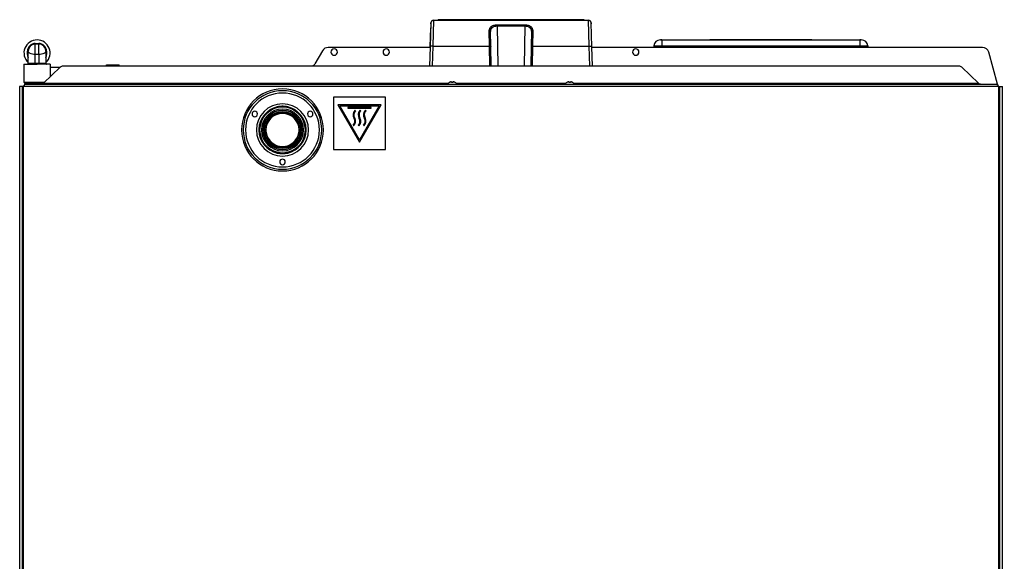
# Model space of a CAD drawing. Header units: millimetres. Extents: x 473 to 3963, y -1329 to 3488.
# Drawn here: x 1835 to 2587, y 260 to 675 of the extents above; entities that cross this region are included whole.
import ezdxf

# ---------------------------------------------------------------- set-up
doc = ezdxf.new("R2010")
doc.units = ezdxf.units.MM
doc.header["$LTSCALE"] = 392.37
doc.layers.get('0').update_dxf_attribs({"linetype": 'CONTINUOUS'})

msp = doc.modelspace()

# ---------------------------------------------------------------- linework, layer by layer
at = {"linetype": 'Continuous'}
for p, q in [((2149.83, 672.87), (2149.18, 654.45)), ((2149.8, 672.04), (2149.83, 672.87)), ((2151.83, 674.8), (2151.18, 655.06)), ((2151.83, 674.8), (2270.47, 674.8)), ((2151.83, 674.8), (2270.47, 674.8)), ((2151.83, 674.8), (2151.83, 674.8)), ((2155.46, 675.3), (2166.03, 675.3)), ((2155.46, 675.3), (2155.46, 674.8)), ((2166.03, 675.3), (2173.46, 675.3)), ((2173.46, 675.3), (2174.25, 675.3)), ((2174.25, 675.3), (2174.62, 675.3)), ((2174.62, 675.3), (2174.87, 675.3)), ((2174.87, 675.3), (2175.24, 675.3)), ((2175.24, 675.3), (2177.63, 675.3)), ((2177.63, 675.3), (2177.67, 675.3)), ((2177.67, 675.3), (2177.79, 675.3)), ((2177.79, 675.3), (2178.06, 675.3)), ((2178.06, 675.3), (2179.72, 675.3)), ((2179.72, 675.3), (2181.32, 675.3)), ((2181.32, 675.3), (2181.44, 675.3)), ((2181.44, 675.3), (2181.63, 675.3)), ((2181.63, 675.3), (2183.35, 675.3)), ((2183.35, 675.3), (2185.02, 675.3)), ((2185.02, 675.3), (2185.23, 675.3)), ((2185.23, 675.3), (2185.4, 675.3)), ((2185.4, 675.3), (2185.44, 675.3)), ((2185.44, 675.3), (2187.83, 675.3)), ((2187.83, 675.3), (2188.21, 675.3)), ((2188.21, 675.3), (2188.82, 675.3)), ((2188.82, 675.3), (2189.58, 675.3)), ((2189.58, 675.3), (2189.61, 675.3)), ((2189.61, 675.3), (2191.7, 675.3)), ((2191.7, 675.3), (2196.41, 675.3)), ((2196.41, 675.3), (2200.78, 675.3)), ((2200.47, 671.34), (2221.82, 671.34)), ((2200.47, 671.34), (2200.47, 670.47)), ((2200.47, 670.47), (2221.82, 670.47)), ((2200.47, 670.47), (2201.01, 639.7)), ((2200.78, 675.3), (2205.16, 675.3)), ((2205.16, 675.3), (2205.39, 675.3)), ((2205.39, 675.3), (2209.87, 675.3)), ((2209.87, 675.3), (2213.57, 675.3)), ((2213.57, 675.3), (2215.19, 675.3)), ((2215.19, 675.3), (2215.99, 675.3)), ((2215.99, 675.3), (2217.41, 675.3)), ((2217.41, 675.3), (2217.61, 675.3)), ((2217.61, 675.3), (2217.85, 675.3)), ((2217.85, 675.3), (2225.68, 675.3)), ((2221.82, 670.47), (2221.29, 639.7)), ((2221.82, 671.34), (2221.82, 670.47)), ((2225.68, 675.3), (2225.95, 675.3)), ((2225.95, 675.3), (2227.17, 675.3)), ((2227.17, 675.3), (2228.11, 675.3)), ((2228.11, 675.3), (2228.28, 675.3)), ((2228.28, 675.3), (2229.72, 675.3)), ((2229.72, 675.3), (2233.36, 675.3)), ((2233.36, 675.3), (2238.07, 675.3)), ((2238.07, 675.3), (2244.53, 675.3)), ((2244.53, 675.3), (2249.24, 675.3)), ((2249.24, 675.3), (2256.27, 675.3)), ((2256.27, 675.3), (2256.3, 675.3)), ((2256.3, 675.3), (2266.84, 675.3)), ((2266.84, 675.3), (2266.84, 674.8)), ((2270.47, 674.8), (2270.47, 674.8)), ((2271.11, 655.06), (2270.47, 674.8)), ((2273.11, 654.45), (2272.47, 672.87)), ((2272.47, 672.87), (2272.5, 672.04)), ((2149.18, 654.45), (2149.69, 668.92)), ((2194.75, 655.06), (2194.55, 666.91)), ((2195.75, 654.74), (2195.55, 666.19)), ((2226.75, 666.19), (2226.55, 654.74)), ((2227.75, 666.91), (2227.55, 655.06)), ((2272.6, 669.01), (2272.61, 668.92)), ((1846.85, 657.1), (1849.45, 657.1)), ((1846.85, 656.6), (1846.85, 657.1)), ((1849.45, 656.6), (1846.85, 656.6)), ((1846.85, 648.6), (1846.85, 656.6)), ((1849.45, 656.6), (1849.45, 657.1)), ((1849.45, 648.6), (1849.45, 656.6)), ((2151.18, 655.06), (2150.65, 639.7)), ((2151.18, 655.06), (2194.75, 655.06)), ((2195.02, 639.7), (2194.75, 655.06)), ((2227.55, 655.06), (2227.28, 639.7)), ((2227.55, 655.06), (2271.11, 655.06)), ((2271.65, 639.7), (2271.11, 655.06)), ((2320.58, 655.14), (2320.5, 654)), ((2326.56, 659.8), (2325.57, 659.8)), ((2325.57, 659.8), (2326.56, 659.8)), ((2326.56, 655.14), (2326.49, 654)), ((2326.56, 659.8), (2478.43, 659.8)), ((2326.56, 659.8), (2478.43, 659.8)), ((2326.56, 659.8), (2326.56, 657.3)), ((2326.56, 657.3), (2326.56, 655.14)), ((2326.56, 655.14), (2478.43, 655.14)), ((2363.5, 659.8), (2363.5, 660.1)), ((2363.5, 660.1), (2370.5, 660.1)), ((2370.5, 660.1), (2374.5, 660.1)), ((2374.5, 660.1), (2375.08, 660.1)), ((2375.08, 660.1), (2375.4, 660.1)), ((2375.4, 660.1), (2375.72, 660.1)), ((2375.72, 660.1), (2377.6, 660.1)), ((2377.6, 660.1), (2377.63, 660.1)), ((2377.63, 660.1), (2377.91, 660.1)), ((2377.91, 660.1), (2378.87, 660.1)), ((2378.87, 660.1), (2378.9, 660.1)), ((2378.9, 660.1), (2380.43, 660.1)), ((2380.43, 660.1), (2380.57, 660.1)), ((2380.57, 660.1), (2382.1, 660.1)), ((2382.1, 660.1), (2382.12, 660.1)), ((2382.12, 660.1), (2383.08, 660.1)), ((2383.08, 660.1), (2383.37, 660.1)), ((2383.37, 660.1), (2383.4, 660.1)), ((2383.4, 660.1), (2385.28, 660.1)), ((2385.28, 660.1), (2385.6, 660.1)), ((2385.6, 660.1), (2385.82, 660.1)), ((2385.82, 660.1), (2385.91, 660.1)), ((2385.91, 660.1), (2386.5, 660.1)), ((2386.5, 660.1), (2388.05, 660.1)), ((2388.05, 660.1), (2391.55, 660.1)), ((2391.55, 660.1), (2398.05, 660.1)), ((2398.05, 660.1), (2401.55, 660.1)), ((2401.55, 660.1), (2404.3, 660.1)), ((2404.3, 660.1), (2405.5, 660.1)), ((2405.5, 660.1), (2406.1, 660.1)), ((2406.1, 660.1), (2407.3, 660.1)), ((2407.3, 660.1), (2407.47, 660.1)), ((2407.47, 660.1), (2413.3, 660.1)), ((2413.3, 660.1), (2413.5, 660.1)), ((2413.5, 660.1), (2414.4, 660.1)), ((2414.4, 660.1), (2415.1, 660.1)), ((2415.1, 660.1), (2416.3, 660.1)), ((2416.3, 660.1), (2419, 660.1)), ((2419, 660.1), (2422.5, 660.1)), ((2422.5, 660.1), (2427.3, 660.1)), ((2427.3, 660.1), (2430.8, 660.1)), ((2430.8, 660.1), (2434.5, 660.1)), ((2434.5, 660.1), (2441.5, 660.1)), ((2441.5, 659.8), (2441.5, 660.1)), ((2478.43, 659.8), (2479.43, 659.8)), ((2479.43, 659.8), (2478.43, 659.8)), ((2478.43, 659.8), (2478.43, 657.3)), ((2478.43, 657.3), (2478.43, 655.14)), ((2478.43, 655.14), (2478.51, 654)), ((2484.42, 655.14), (2484.5, 654)), ((1840.85, 648.5), (1840.85, 651.1)), ((1841.35, 651.1), (1840.85, 651.1)), ((1841.35, 648.5), (1840.85, 648.5)), ((1841.35, 641.65), (1841.35, 651.1)), ((1841.35, 641.65), (1841.35, 651.1)), ((1846.85, 641.65), (1846.85, 648.6)), ((1849.45, 648.6), (1846.85, 648.6)), ((1849.45, 648.6), (1849.45, 641.65)), ((1854.95, 651.1), (1854.95, 641.65)), ((1854.95, 651.1), (1854.95, 641.65)), ((1854.95, 651.1), (1855.45, 651.1)), ((1854.95, 648.5), (1855.45, 648.5)), ((1855.45, 651.1), (1855.45, 648.5)), ((2066.7, 651.5), (2060.93, 641.5)), ((2149.17, 654), (2071.03, 654)), ((2149.18, 654.45), (2148.67, 639.7)), ((2196.01, 639.7), (2195.75, 654.74)), ((2196.01, 639.7), (2195.75, 654.74)), ((2226.55, 654.74), (2226.29, 639.7)), ((2273.63, 639.7), (2273.11, 654.45)), ((2572.27, 654), (2273.13, 654)), ((2583.67, 625.8), (2577.1, 650.3)), ((1838.15, 641.15), (1840.85, 641.15)), ((1838.15, 641.15), (1838.15, 627.5)), ((1840.85, 641.15), (1840.85, 641.15)), ((1840.85, 641.15), (1846.85, 641.15)), ((1846.85, 641.65), (1841.35, 641.65)), ((1849.45, 641.65), (1846.85, 641.65)), ((1846.85, 641.65), (1846.85, 641.15)), ((1846.85, 641.15), (1848.15, 641.15)), ((1849.45, 641.15), (1848.15, 641.15)), ((1854.95, 641.65), (1849.45, 641.65)), ((1849.45, 641.65), (1849.45, 641.15)), ((1855.44, 641.15), (1849.45, 641.15)), ((1855.45, 641.15), (1855.44, 641.15)), ((1858.15, 641.15), (1855.45, 641.15)), ((1858.15, 641.15), (1858.15, 631.39)), ((1901.26, 639.7), (1901.26, 640.8)), ((1901.26, 640.8), (1906.15, 640.8)), ((1906.15, 640.8), (1911.04, 640.8)), ((1906.15, 639.7), (1906.15, 640.8)), ((1911.04, 639.7), (1911.04, 640.8)), ((1853.13, 626.54), (1865.87, 638.85)), ((1858.15, 639), (1866.05, 639)), ((2554.3, 639.7), (1868, 639.7)), ((2569.16, 626.54), (2556.42, 638.85)), ((1838.15, 627.5), (1848.15, 627.5)), ((1838.15, 624.8), (1838.24, 624.8)), ((1838.15, 624.69), (1838.15, 624.8)), ((1838.15, 624.69), (1838.15, 624.8)), ((1838.95, 627), (1838.63, 625.8)), ((1838.63, 625.8), (1839.15, 625.8)), ((1838.65, 627), (1838.68, 627)), ((1838.67, 627), (1838.65, 627)), ((1848.15, 627), (1838.67, 627)), ((1838.68, 627), (1839.65, 627)), ((1839.15, 626.5), (1839.65, 626.5)), ((1839.15, 625.66), (1839.15, 626.5)), ((1839.65, 627), (1848.15, 627)), ((1839.65, 626.5), (1839.65, 627)), ((1839.65, 626.5), (1848.15, 626.5)), ((1839.65, 625.8), (2582.65, 625.8)), ((1848.15, 627.5), (1854.13, 627.5)), ((1848.15, 627), (1853.61, 627)), ((1853.61, 627), (1848.15, 627)), ((1853.08, 626.5), (1848.15, 626.5)), ((1853.13, 626.54), (2163.16, 626.54)), ((2163.85, 627.05), (2163.85, 627.08)), ((2165.65, 627.05), (2165.65, 627.6)), ((2166.65, 627.6), (2166.65, 627.05)), ((2168.45, 627.08), (2168.45, 627.05)), ((2169.14, 626.54), (2253.16, 626.54)), ((2253.85, 627.05), (2253.85, 627.08)), ((2255.65, 627.05), (2255.65, 627.6)), ((2256.65, 627.6), (2256.65, 627.05)), ((2258.45, 627.08), (2258.45, 627.05)), ((2259.14, 626.54), (2569.16, 626.54)), ((2582.65, 625.8), (2583.67, 625.8)), ((2584.06, 624.8), (2584.15, 624.8)), ((2584.15, 624.69), (2584.15, 624.8)), ((1834.85, 624), (1834.85, -28.4)), ((1835.56, 624), (1834.85, 624)), ((1835.65, 624), (1835.56, 624)), ((1835.72, 624), (1835.65, 624)), ((1836.18, 624), (1835.72, 624)), ((1836.65, 624), (1836.18, 624)), ((1837.65, 624), (1836.65, 624)), ((1836.65, 624), (1836.65, 52.49)), ((2584.65, 624), (1837.65, 624)), ((1837.65, 624), (1837.65, 54.04)), ((2584.65, 624), (2585.65, 624)), ((2584.65, 56.2), (2584.65, 624)), ((2585.65, 624), (2586.12, 624)), ((2585.65, -28.4), (2585.65, 624)), ((2586.12, 624), (2586.58, 624)), ((2586.58, 624), (2586.65, 624)), ((2586.65, 624), (2587.45, 624)), ((2587.45, -28.4), (2587.45, 624)), ((2075.15, 615.8), (2075.15, 575.8)), ((2115.15, 615.8), (2075.15, 615.8)), ((2111.65, 610.09), (2078.65, 610.09)), ((2078.65, 610.09), (2095.15, 581.51)), ((2095.15, 581.51), (2111.65, 610.09)), ((2115.15, 575.8), (2115.15, 615.8)), ((2032.15, 608.46), (2032.15, 608.43)), ((2040.15, 608.46), (2040.15, 608.43)), ((2080.03, 609.29), (2110.26, 609.29)), ((2095.15, 583.11), (2080.03, 609.29)), ((2104.15, 608.09), (2086.15, 608.09)), ((2086.15, 608.09), (2086.15, 607.49)), ((2086.15, 607.49), (2104.15, 607.49)), ((2092.15, 605.56), (2091.73, 605.99)), ((2110.26, 609.29), (2095.15, 583.11)), ((2096.15, 605.56), (2095.73, 605.99)), ((2100.15, 605.56), (2099.73, 605.99)), ((2104.15, 607.49), (2104.15, 608.09)), ((2018.52, 594.8), (2018.5, 594.8)), ((2053.8, 594.8), (2053.78, 594.8)), ((2090.15, 594.45), (2090.53, 593.99)), ((2094.15, 594.45), (2094.53, 593.99)), ((2098.15, 594.45), (2098.53, 593.99)), ((2018.52, 586.8), (2018.5, 586.8)), ((2053.8, 586.8), (2053.78, 586.8)), ((2032.15, 573.17), (2032.15, 573.15)), ((2040.15, 573.17), (2040.15, 573.15)), ((2075.15, 575.8), (2115.15, 575.8))]:
    msp.add_line(p, q, dxfattribs=at)
for centre, radius, start, end in [((2151.83, 672.8), 2, 89.99999, 177.99964), ((2151.83, 672.8), 2, 156.00003, 178), ((2151.83, 672.8), 2, 146.00946, 156.00003), ((2151.83, 672.8), 2, 134.00004, 146.00946), ((2151.83, 672.8), 2, 120.6605, 134.00004), ((2151.83, 672.8), 2, 112.00003, 120.6605), ((2151.83, 672.8), 2, 90, 112.00003), ((2270.47, 672.8), 2, 2, 90), ((2270.47, 672.8), 2, 68.00052, 90.00006), ((2270.47, 672.8), 2, 59.15305, 68.00052), ((2270.47, 672.8), 2, 46.00096, 59.15305), ((2270.47, 672.8), 2, 33.83571, 46.00096), ((2270.47, 672.8), 2, 24.00134, 33.83571), ((2270.47, 672.8), 2, 2.00163, 24.00134), ((1848.15, 649.8), 10, 90, 226.98897), ((1846.85, 651.1), 6, 90, 180), ((1846.85, 651.1), 5.5, 90, 180), ((1846.85, 651.1), 5.5, 98.22236, 170.91551), ((1846.85, 651.1), 5.5, 90, 98.22236), ((1848.15, 649.8), 10, 313.01103, 90), ((1849.45, 651.1), 6, 0, 90), ((1849.45, 651.1), 5.5, 0, 90), ((2325.57, 654.8), 5, 90, 176.07729), ((2325.57, 654.8), 5, 90, 176.07729), ((2479.43, 654.8), 5, 3.92271, 90), ((2479.43, 654.8), 5, 3.92271, 90), ((1846.85, 648.5), 6, 180, 203.40055), ((1846.85, 651.1), 5.5, 170.91551, 180), ((1849.45, 648.5), 6, 336.59945, 360), ((2071.03, 649), 5, 90, 150), ((2075.65, 650.5), 2.5, 0, 180), ((2075.65, 650.5), 2.5, 180, 360), ((2115.65, 650.5), 2.5, 0, 180), ((2115.65, 650.5), 2.5, 180, 360), ((2306.65, 650.5), 2.5, 0, 180), ((2306.65, 650.5), 2.5, 180, 360), ((2572.27, 649), 5, 15, 90), ((1840.85, 641.65), 0.5, 270, 360), ((1840.85, 641.65), 0.5, 270, 288), ((1840.85, 641.65), 0.5, 288, 306), ((1840.85, 641.65), 0.5, 306, 324), ((1840.85, 641.65), 0.5, 324, 342), ((1840.85, 641.65), 0.5, 342, 360), ((1855.45, 641.65), 0.5, 180, 270), ((1855.45, 641.65), 0.5, 180, 270), ((2056.6, 644), 5, 300.55568, 330), ((1838.65, 627.5), 0.5, 180, 270), ((2166.35, 622.98), 4.8, 136.80727, 143.82485), ((2166.35, 622.98), 4.8, 136.8234, 143.70199), ((2166.35, 622.98), 4.8, 132.83458, 136.8234), ((2166.35, 622.98), 4.8, 132.84891, 136.80727), ((2166.35, 622.98), 4.8, 121.62011, 132.83458), ((2166.35, 622.98), 4.8, 121.59707, 132.84891), ((2166.35, 622.98), 4.8, 121.37271, 121.62011), ((2166.35, 622.98), 4.8, 121.37271, 121.59707), ((2166.33, 623), 4.75, 118.9687, 121.53408), ((2166.33, 623), 4.75, 118.00738, 118.96837), ((2166.33, 623), 4.75, 116.68125, 118.00741), ((2166.33, 623), 4.74, 115.54022, 116.6812), ((2166.33, 623.01), 4.74, 114.57218, 115.5402), ((2166.33, 623.01), 4.73, 113.31747, 114.5722), ((2166.32, 623.02), 4.73, 112.54738, 113.31738), ((2166.32, 623.02), 4.72, 111.00254, 112.54756), ((2166.32, 623.03), 4.72, 110.5181, 111.00225), ((2166.31, 623.04), 4.7, 108.46559, 110.51874), ((2166.31, 623.06), 4.68, 107.37727, 108.46505), ((2166.3, 623.08), 4.67, 106.39488, 107.37721), ((2166.29, 623.11), 4.64, 104.31758, 106.39637), ((2165.4, 625.61), 2.01, 95.2585, 97.27409), ((2165.4, 625.63), 1.98, 94.60089, 95.25577), ((2165.4, 625.64), 1.97, 93.21665, 94.6016), ((2165.4, 625.65), 1.96, 92.37651, 93.21588), ((2165.4, 625.66), 1.95, 91.15446, 92.37669), ((2165.4, 625.66), 1.95, 90.19953, 91.15408), ((2165.4, 625.66), 1.95, 89.07411, 90.19949), ((2165.4, 625.66), 1.95, 88.00369, 89.07382), ((2165.4, 625.66), 1.96, 86.97713, 88.00368), ((2165.4, 625.64), 1.97, 85.71404, 86.97664), ((2165.4, 625.63), 1.98, 84.86273, 85.7144), ((2165.39, 625.61), 2.01, 82.72561, 84.85983), ((2166.15, 623.28), 3.8, 82.43512, 97.56488), ((2166.9, 625.61), 2.01, 95.14015, 97.27441), ((2166.9, 625.63), 1.98, 94.28564, 95.13722), ((2166.9, 625.64), 1.97, 93.0233, 94.28602), ((2166.9, 625.65), 1.96, 91.9964, 93.02281), ((2166.9, 625.66), 1.95, 90.92611, 91.99638), ((2166.9, 625.66), 1.95, 89.80058, 90.92582), ((2166.9, 625.66), 1.95, 88.84585, 89.80054), ((2166.9, 625.66), 1.96, 87.62337, 88.84548), ((2166.9, 625.65), 1.96, 86.78408, 87.62353), ((2166.9, 625.64), 1.97, 85.39843, 86.78331), ((2166.9, 625.63), 1.98, 84.74422, 85.39913), ((2166.89, 625.61), 2.01, 82.72591, 84.7415), ((2166, 623.11), 4.64, 73.60363, 75.68242), ((2165.99, 623.08), 4.67, 72.62279, 73.60512), ((2165.99, 623.06), 4.68, 71.53495, 72.62273), ((2165.98, 623.04), 4.7, 69.48126, 71.53441), ((2165.98, 623.03), 4.72, 68.99775, 69.4819), ((2165.98, 623.02), 4.72, 67.45244, 68.99746), ((2165.97, 623.02), 4.73, 66.68262, 67.45262), ((2165.97, 623.01), 4.73, 65.4278, 66.68253), ((2165.97, 623.01), 4.74, 64.45979, 65.42782), ((2165.97, 623), 4.74, 63.3188, 64.45978), ((2165.97, 623), 4.75, 61.99259, 63.31875), ((2165.96, 623), 4.75, 61.03163, 61.99262), ((2165.96, 623), 4.75, 58.46592, 61.0313), ((2165.95, 622.98), 4.8, 58.37989, 58.62729), ((2165.95, 622.98), 4.8, 58.40293, 58.62729), ((2165.95, 622.98), 4.8, 47.15109, 58.40293), ((2165.95, 622.98), 4.8, 47.16542, 58.37989), ((2165.95, 622.98), 4.8, 43.1766, 47.16542), ((2165.95, 622.98), 4.8, 43.19273, 47.15109), ((2165.95, 622.98), 4.8, 36.29801, 43.1766), ((2165.95, 622.98), 4.8, 36.17515, 43.19273), ((2256.35, 622.98), 4.8, 136.80727, 143.82485), ((2256.35, 622.98), 4.8, 136.8234, 143.70199), ((2256.35, 622.98), 4.8, 132.83458, 136.8234), ((2256.35, 622.98), 4.8, 132.84891, 136.80727), ((2256.35, 622.98), 4.8, 121.62011, 132.83458), ((2256.35, 622.98), 4.8, 121.59707, 132.84891), ((2256.35, 622.98), 4.8, 121.37271, 121.62011), ((2256.35, 622.98), 4.8, 121.37271, 121.59707), ((2256.33, 623), 4.75, 118.9687, 121.53408), ((2256.33, 623), 4.75, 118.00738, 118.96837), ((2256.33, 623), 4.75, 116.68125, 118.00741), ((2256.33, 623), 4.74, 115.54022, 116.6812), ((2256.33, 623.01), 4.74, 114.57218, 115.5402), ((2256.33, 623.01), 4.73, 113.31747, 114.5722), ((2256.32, 623.02), 4.73, 112.54738, 113.31738), ((2256.32, 623.02), 4.72, 111.00254, 112.54756), ((2256.32, 623.03), 4.72, 110.5181, 111.00225), ((2256.31, 623.04), 4.7, 108.46559, 110.51874), ((2256.31, 623.06), 4.68, 107.37727, 108.46505), ((2256.3, 623.08), 4.67, 106.39488, 107.37721), ((2256.29, 623.11), 4.64, 104.31758, 106.39637), ((2255.4, 625.61), 2.01, 95.2585, 97.27409), ((2255.4, 625.63), 1.98, 94.60089, 95.25577), ((2255.4, 625.64), 1.97, 93.21665, 94.6016), ((2255.4, 625.65), 1.96, 92.37651, 93.21588), ((2255.4, 625.66), 1.95, 91.15446, 92.37669), ((2255.4, 625.66), 1.95, 90.19953, 91.15408), ((2255.4, 625.66), 1.95, 89.07411, 90.19949), ((2255.4, 625.66), 1.95, 88.00369, 89.07382), ((2255.4, 625.66), 1.96, 86.97713, 88.00368), ((2255.4, 625.64), 1.97, 85.71404, 86.97664), ((2255.4, 625.63), 1.98, 84.86273, 85.7144), ((2255.39, 625.61), 2.01, 82.72561, 84.85983), ((2256.15, 623.28), 3.8, 82.43512, 97.56488), ((2256.9, 625.61), 2.01, 95.14015, 97.27441), ((2256.9, 625.63), 1.98, 94.28564, 95.13722), ((2256.9, 625.64), 1.97, 93.0233, 94.28602), ((2256.9, 625.65), 1.96, 91.9964, 93.02281), ((2256.9, 625.66), 1.95, 90.92611, 91.99638), ((2256.9, 625.66), 1.95, 89.80058, 90.92582), ((2256.9, 625.66), 1.95, 88.84585, 89.80054), ((2256.9, 625.66), 1.96, 87.62337, 88.84548), ((2256.9, 625.65), 1.96, 86.78408, 87.62353), ((2256.9, 625.64), 1.97, 85.39843, 86.78331), ((2256.9, 625.63), 1.98, 84.74422, 85.39913), ((2256.89, 625.61), 2.01, 82.72591, 84.7415), ((2256, 623.11), 4.64, 73.60363, 75.68242), ((2255.99, 623.08), 4.67, 72.62279, 73.60512), ((2255.99, 623.06), 4.68, 71.53495, 72.62273), ((2255.98, 623.04), 4.7, 69.48126, 71.53441), ((2255.98, 623.03), 4.72, 68.99775, 69.4819), ((2255.98, 623.02), 4.72, 67.45244, 68.99746), ((2255.97, 623.02), 4.73, 66.68262, 67.45262), ((2255.97, 623.01), 4.73, 65.4278, 66.68253), ((2255.97, 623.01), 4.74, 64.45979, 65.42782), ((2255.97, 623), 4.74, 63.3188, 64.45978), ((2255.97, 623), 4.75, 61.99259, 63.31875), ((2255.96, 623), 4.75, 61.03163, 61.99262), ((2255.96, 623), 4.75, 58.46592, 61.0313), ((2255.95, 622.98), 4.8, 58.37989, 58.62729), ((2255.95, 622.98), 4.8, 58.40293, 58.62729), ((2255.95, 622.98), 4.8, 47.15109, 58.40293), ((2255.95, 622.98), 4.8, 47.16542, 58.37989), ((2255.95, 622.98), 4.8, 43.1766, 47.16542), ((2255.95, 622.98), 4.8, 43.19273, 47.15109), ((2255.95, 622.98), 4.8, 36.29801, 43.1766), ((2255.95, 622.98), 4.8, 36.17515, 43.19273), ((2036.15, 590.8), 31.39, 0, 180), ((2036.15, 590.8), 30.09, 0, 180), ((2036.15, 590.8), 28.3, 0, 180), ((2036.15, 590.8), 20, 0, 180), ((2014.93, 603.05), 2.1, 90, 270), ((2014.93, 603.05), 2.1, 270, 90), ((2036.15, 590.8), 18.12, 102.80107, 257.19893), ((2036.15, 590.8), 18, 103.09224, 166.90776), ((2036.15, 590.8), 17.5, 0, 180), ((2036.15, 590.8), 16.04, 90, 270), ((2036.15, 590.8), 15, 90, 270), ((2036.15, 590.8), 14, 90, 270), ((2036.15, 590.8), 13.1, 0, 180), ((2036.15, 590.8), 12.7, 0, 180), ((2032.05, 608.43), 0.1, 283.09224, 352.31604), ((2036.15, 590.8), 18, 102.80377, 103.09224), ((2036.15, 590.8), 18, 102.80155, 103.09224), ((2036.15, 590.8), 18.12, 90, 102.80107), ((2036.15, 590.8), 18.1, 101.68715, 102.76745), ((2032.05, 608.43), 0.1, 352.31604, 360), ((2036.15, 590.8), 18, 90, 102.80377), ((2036.15, 590.8), 18, 77.19845, 102.80155), ((2036.15, 590.8), 18.1, 96.11528, 101.68715), ((2036.15, 590.8), 18.1, 92.77217, 96.11528), ((2036.15, 590.8), 18.1, 90, 92.77217), ((2036.15, 590.8), 18.12, 77.19893, 90), ((2036.15, 590.8), 18.1, 87.22783, 90), ((2036.15, 590.8), 18, 77.19618, 90), ((2036.15, 590.8), 16.04, 270, 90), ((2036.15, 590.8), 15, 270, 90), ((2036.15, 590.8), 14, 270, 90), ((2036.15, 590.8), 18.1, 83.88473, 87.22783), ((2036.15, 590.8), 18.1, 78.31285, 83.88473), ((2036.15, 590.8), 18.1, 77.23255, 78.31285), ((2036.15, 590.8), 18, 76.90776, 77.19618), ((2036.15, 590.8), 18, 76.90776, 77.19845), ((2040.25, 608.43), 0.1, 180, 187.68396), ((2040.25, 608.43), 0.1, 187.68396, 256.90776), ((2036.15, 590.8), 18.12, 282.80107, 77.19893), ((2036.15, 590.8), 18, 13.09224, 76.90776), ((2057.37, 603.05), 2.1, 90, 270), ((2057.37, 603.05), 2.1, 270, 90), ((2095.27, 602.29), 5.12, 133.65404, 212.31187), ((2095.27, 602.29), 4.52, 133.65404, 212.31187), ((2099.27, 602.29), 5.12, 133.65404, 212.31187), ((2099.27, 602.29), 4.52, 133.65404, 212.31187), ((2103.27, 602.29), 5.12, 133.65404, 212.31187), ((2103.27, 602.29), 4.52, 133.65404, 212.31187), ((2036.15, 590.8), 18, 167.20827, 192.79172), ((2036.15, 590.8), 18.1, 167.23255, 173.65267), ((2018.52, 594.9), 0.1, 270, 346.90776), ((2036.15, 590.8), 18, 166.90776, 167.20827), ((2036.15, 590.8), 18, 12.79172, 13.09224), ((2053.78, 594.9), 0.1, 193.09224, 270), ((2036.15, 590.8), 18, 347.20827, 12.79172), ((2036.15, 590.8), 18.1, 6.34731, 12.76745), ((2087.63, 597.45), 3.92, 310.00885, 32.31187), ((2087.63, 597.45), 4.52, 310.00885, 32.31187), ((2091.63, 597.45), 3.92, 310.00885, 32.31187), ((2091.63, 597.45), 4.52, 310.00885, 32.31187), ((2095.63, 597.45), 3.92, 310.00885, 32.31187), ((2095.63, 597.45), 4.52, 310.00885, 32.31187), ((2036.15, 590.8), 31.39, 180, 360), ((2036.15, 590.8), 30.09, 180, 360), ((2036.15, 590.8), 28.3, 180, 360), ((2036.15, 590.8), 20, 180, 360), ((2036.15, 590.8), 18.1, 176.64009, 183.35998), ((2036.15, 590.8), 18.1, 173.65267, 176.64009), ((2036.15, 590.8), 18.1, 183.35998, 186.34731), ((2036.15, 590.8), 18.1, 186.34731, 192.76745), ((2036.15, 590.8), 17.5, 180, 360), ((2036.15, 590.8), 13.1, 180, 360), ((2036.15, 590.8), 12.7, 180, 188.62367), ((2036.15, 590.8), 12.7, 180, 188.71653), ((2036.15, 590.8), 12.7, 188.62367, 351.37689), ((2036.15, 590.8), 12.7, 188.71653, 351.28424), ((2036.15, 590.8), 12.7, 351.37689, 360), ((2036.15, 590.8), 12.7, 351.28424, 360), ((2036.15, 590.8), 18.1, 347.23255, 353.65267), ((2036.15, 590.8), 18.1, 3.35998, 6.34731), ((2036.15, 590.8), 18.1, 353.65267, 356.64009), ((2036.15, 590.8), 18.1, 356.64009, 3.35998), ((2018.52, 586.7), 0.1, 13.09224, 90), ((2036.15, 590.8), 18, 192.79172, 193.09224), ((2036.15, 590.8), 18, 193.09224, 256.90776), ((2036.15, 590.8), 18, 283.09224, 346.90776), ((2036.15, 590.8), 18, 346.90776, 347.20827), ((2053.78, 586.7), 0.1, 90, 166.90776), ((2036.15, 590.8), 18, 256.90776, 257.19618), ((2036.15, 590.8), 18, 256.90776, 257.19845), ((2032.05, 573.17), 0.1, 7.68396, 76.90776), ((2036.15, 590.8), 18.12, 257.19893, 270), ((2032.05, 573.17), 0.1, 0, 7.68396), ((2036.15, 590.8), 18.1, 257.23255, 258.31285), ((2036.15, 590.8), 18, 257.19618, 270), ((2036.15, 590.8), 18, 257.19845, 282.80155), ((2036.15, 590.8), 18.1, 258.31285, 263.88473), ((2036.15, 590.8), 18.1, 263.88473, 267.22783), ((2036.15, 590.8), 18.1, 267.22783, 270), ((2036.15, 590.8), 18, 270, 282.80377), ((2036.15, 590.8), 18.12, 270, 282.80107), ((2036.15, 590.8), 18.1, 270, 272.77217), ((2036.15, 590.8), 18.1, 272.77217, 276.11528), ((2036.15, 590.8), 18.1, 276.11528, 281.68715), ((2036.15, 590.8), 18.1, 281.68715, 282.76745), ((2036.15, 590.8), 18, 282.80377, 283.09224), ((2036.15, 590.8), 18, 282.80155, 283.09224), ((2040.25, 573.17), 0.1, 103.09224, 172.31604), ((2040.25, 573.17), 0.1, 172.31604, 180), ((2036.15, 566.3), 2.1, 90, 270), ((2036.15, 566.3), 2.1, 270, 90)]:
    msp.add_arc(centre, radius, start, end, dxfattribs=at)
for points, knots in [([(2194.55, 666.91), (2194.54, 667.49), (2194.7, 668.7), (2195.93, 670.27), (2198, 671.16), (2199.6, 671.34), (2200.47, 671.34)], [0, 0, 0, 0, 0.210334, 0.424703, 0.685975, 1, 1, 1, 1]), ([(2195.55, 666.19), (2195.54, 666.74), (2195.65, 667.85), (2197, 670), (2199.13, 670.48), (2200.47, 670.47)], [0, 0, 0, 0, 0.224959, 0.44754, 1, 1, 1, 1]), ([(2221.82, 671.34), (2222.69, 671.34), (2224.29, 671.16), (2226.37, 670.27), (2227.59, 668.7), (2227.76, 667.49), (2227.75, 666.91)], [0, 0, 0, 0, 0.313994, 0.575271, 0.789655, 1, 1, 1, 1]), ([(2221.82, 670.47), (2223.17, 670.47), (2225.3, 670), (2226.64, 667.85), (2226.76, 666.74), (2226.75, 666.19)], [0, 0, 0, 0, 0.552432, 0.77503, 1, 1, 1, 1]), ([(2194.55, 666.91), (2194.79, 666.91), (2195.25, 666.81), (2195.54, 666.39), (2195.55, 666.19)], [0, 0, 0, 0, 0.552743, 1, 1, 1, 1]), ([(2227.75, 666.91), (2227.5, 666.91), (2227.04, 666.81), (2226.75, 666.39), (2226.75, 666.19)], [0, 0, 0, 0, 0.552741, 1, 1, 1, 1]), ([(2151.18, 655.06), (2150.71, 655.08), (2150.08, 655.06), (2149.19, 654.7), (2149.18, 654.45)], [0, 0, 0, 0, 0.652971, 1, 1, 1, 1]), ([(2194.75, 655.06), (2194.98, 655.07), (2195.3, 655.05), (2195.75, 654.86), (2195.75, 654.74)], [0, 0, 0, 0, 0.652877, 1, 1, 1, 1]), ([(2227.55, 655.06), (2227.31, 655.07), (2226.99, 655.05), (2226.55, 654.86), (2226.55, 654.74)], [0, 0, 0, 0, 0.652877, 1, 1, 1, 1]), ([(2271.11, 655.06), (2271.59, 655.08), (2272.22, 655.06), (2273.1, 654.7), (2273.11, 654.45)], [0, 0, 0, 0, 0.652971, 1, 1, 1, 1]), ([(2320.58, 655.14), (2320.58, 655.16), (2320.63, 655.19), (2320.71, 655.21), (2320.86, 655.23), (2321.16, 655.26), (2321.66, 655.28), (2322.39, 655.29), (2323.29, 655.28), (2324.31, 655.25), (2325.41, 655.21), (2326.18, 655.17), (2326.56, 655.14)], [0, 0, 0, 0, 0.007364, 0.022733, 0.047064, 0.080352, 0.172718, 0.296599, 0.447363, 0.619302, 0.80588, 1, 1, 1, 1]), ([(2478.43, 655.14), (2478.82, 655.17), (2479.58, 655.21), (2480.69, 655.25), (2481.71, 655.28), (2482.6, 655.29), (2483.34, 655.28), (2483.84, 655.26), (2484.14, 655.23), (2484.28, 655.21), (2484.37, 655.19), (2484.42, 655.16), (2484.42, 655.14)], [0, 0, 0, 0, 0.19412, 0.380698, 0.552637, 0.703401, 0.827282, 0.919648, 0.952936, 0.977267, 0.992636, 1, 1, 1, 1]), ([(1846.85, 648.6), (1846.11, 648.6), (1844.75, 648.72), (1843.19, 649.18), (1842.23, 649.72), (1841.74, 650.14), (1841.42, 650.6), (1841.35, 650.94), (1841.35, 651.1)], [0, 0, 0, 0, 0.339314, 0.62816, 0.745268, 0.843793, 0.926496, 1, 1, 1, 1]), ([(1854.95, 651.1), (1854.95, 650.94), (1854.87, 650.6), (1854.56, 650.14), (1854.07, 649.72), (1853.11, 649.18), (1851.54, 648.72), (1850.18, 648.6), (1849.45, 648.6)], [0, 0, 0, 0, 0.073504, 0.156207, 0.254732, 0.37184, 0.660686, 1, 1, 1, 1]), ([(1868, 639.7), (1867.61, 639.7), (1866.82, 639.55), (1866.15, 639.12), (1865.87, 638.85)], [0, 0, 0, 0, 0.502292, 1, 1, 1, 1]), ([(2556.42, 638.85), (2556.14, 639.12), (2555.47, 639.55), (2554.69, 639.7), (2554.3, 639.7)], [0, 0, 0, 0, 0.497708, 1, 1, 1, 1]), ([(1839.65, 625.8), (1839.27, 625.8), (1838.69, 625.38), (1838.13, 624.68), (1837.81, 624.23), (1837.65, 624)], [0, 0, 0, 0, 0.411017, 0.69053, 1, 1, 1, 1]), ([(1838.63, 625.8), (1838.56, 625.56), (1838.46, 625.24), (1838.31, 624.9), (1838.2, 624.8), (1838.15, 624.8)], [0, 0, 0, 0, 0.656412, 0.874604, 1, 1, 1, 1]), ([(1851.47, 625.8), (1851.61, 625.8), (1852.23, 625.89), (1852.75, 626.26), (1853.13, 626.54)], [0, 0, 0, 0, 0.227424, 1, 1, 1, 1]), ([(2570.83, 625.8), (2570.69, 625.8), (2570.07, 625.89), (2569.54, 626.26), (2569.16, 626.54)], [0, 0, 0, 0, 0.227424, 1, 1, 1, 1]), ([(2582.65, 625.8), (2583.03, 625.8), (2583.61, 625.38), (2584.17, 624.68), (2584.48, 624.23), (2584.65, 624)], [0, 0, 0, 0, 0.411017, 0.69053, 1, 1, 1, 1]), ([(2583.67, 625.8), (2583.74, 625.56), (2583.84, 625.24), (2583.99, 624.9), (2584.1, 624.8), (2584.15, 624.8)], [0, 0, 0, 0, 0.656412, 0.874604, 1, 1, 1, 1])]:
    msp.add_open_spline(points, degree=3, knots=knots, dxfattribs=at)

doc.saveas('drawing.dxf')
